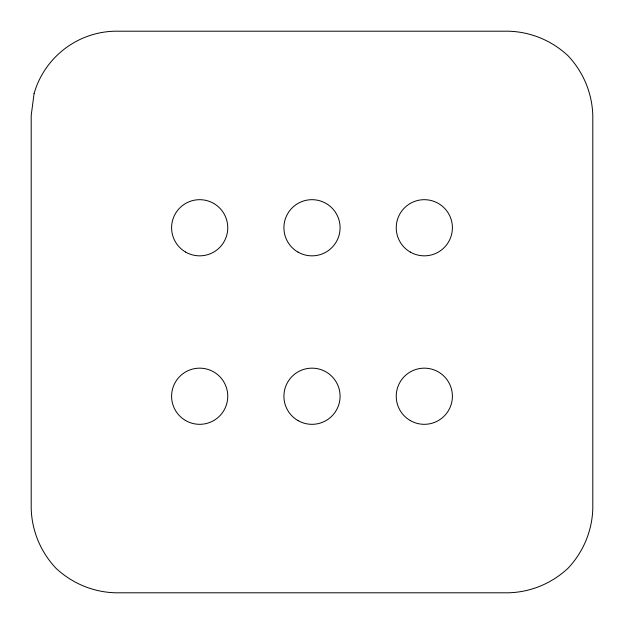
<?xml version="1.0" encoding="UTF-8"?>
<svg xmlns="http://www.w3.org/2000/svg" width="624" height="624" viewBox="0 0 624 624"><rect width="100%" height="100%" fill="white"/><g stroke="black" fill="none" stroke-linecap="round" stroke-linejoin="round"><path stroke-width="0.94" d="M34.07 93.639L31.2 115.44L31.2 508.56C31.84 530.782 40.615 551.959 55.871 568.129C72.041 583.385 93.218 592.16 115.44 592.8L508.56 592.8C530.782 592.16 551.959 583.385 568.129 568.129C583.385 551.959 592.16 530.782 592.8 508.56L592.8 115.44C592.16 93.218 583.385 72.041 568.129 55.871C551.959 40.615 530.782 31.84 508.56 31.2L115.44 31.2C77.626 31.769 44.405 57.252 34.07 93.639M185.64 252.08A28.08 28.08 0 0 0 227.76 227.76A28.08 28.08 0 0 0 185.64 203.44A28.08 28.08 0 0 0 185.64 252.08M410.28 252.08A28.08 28.08 0 0 0 452.4 227.76A28.08 28.08 0 0 0 410.28 203.44A28.08 28.08 0 0 0 410.28 252.08M297.96 252.08A28.08 28.08 0 0 0 340.08 227.76A28.08 28.08 0 0 0 297.96 203.44A28.08 28.08 0 0 0 297.96 252.08M185.64 420.56A28.08 28.08 0 0 0 227.76 396.24A28.08 28.08 0 0 0 185.64 371.92A28.08 28.08 0 0 0 185.64 420.56M297.96 420.56A28.08 28.08 0 0 0 340.08 396.24A28.08 28.08 0 0 0 297.96 371.92A28.08 28.08 0 0 0 297.96 420.56M410.28 420.56A28.08 28.08 0 0 0 452.4 396.24A28.08 28.08 0 0 0 410.28 371.92A28.08 28.08 0 0 0 410.28 420.56"/></g></svg>
